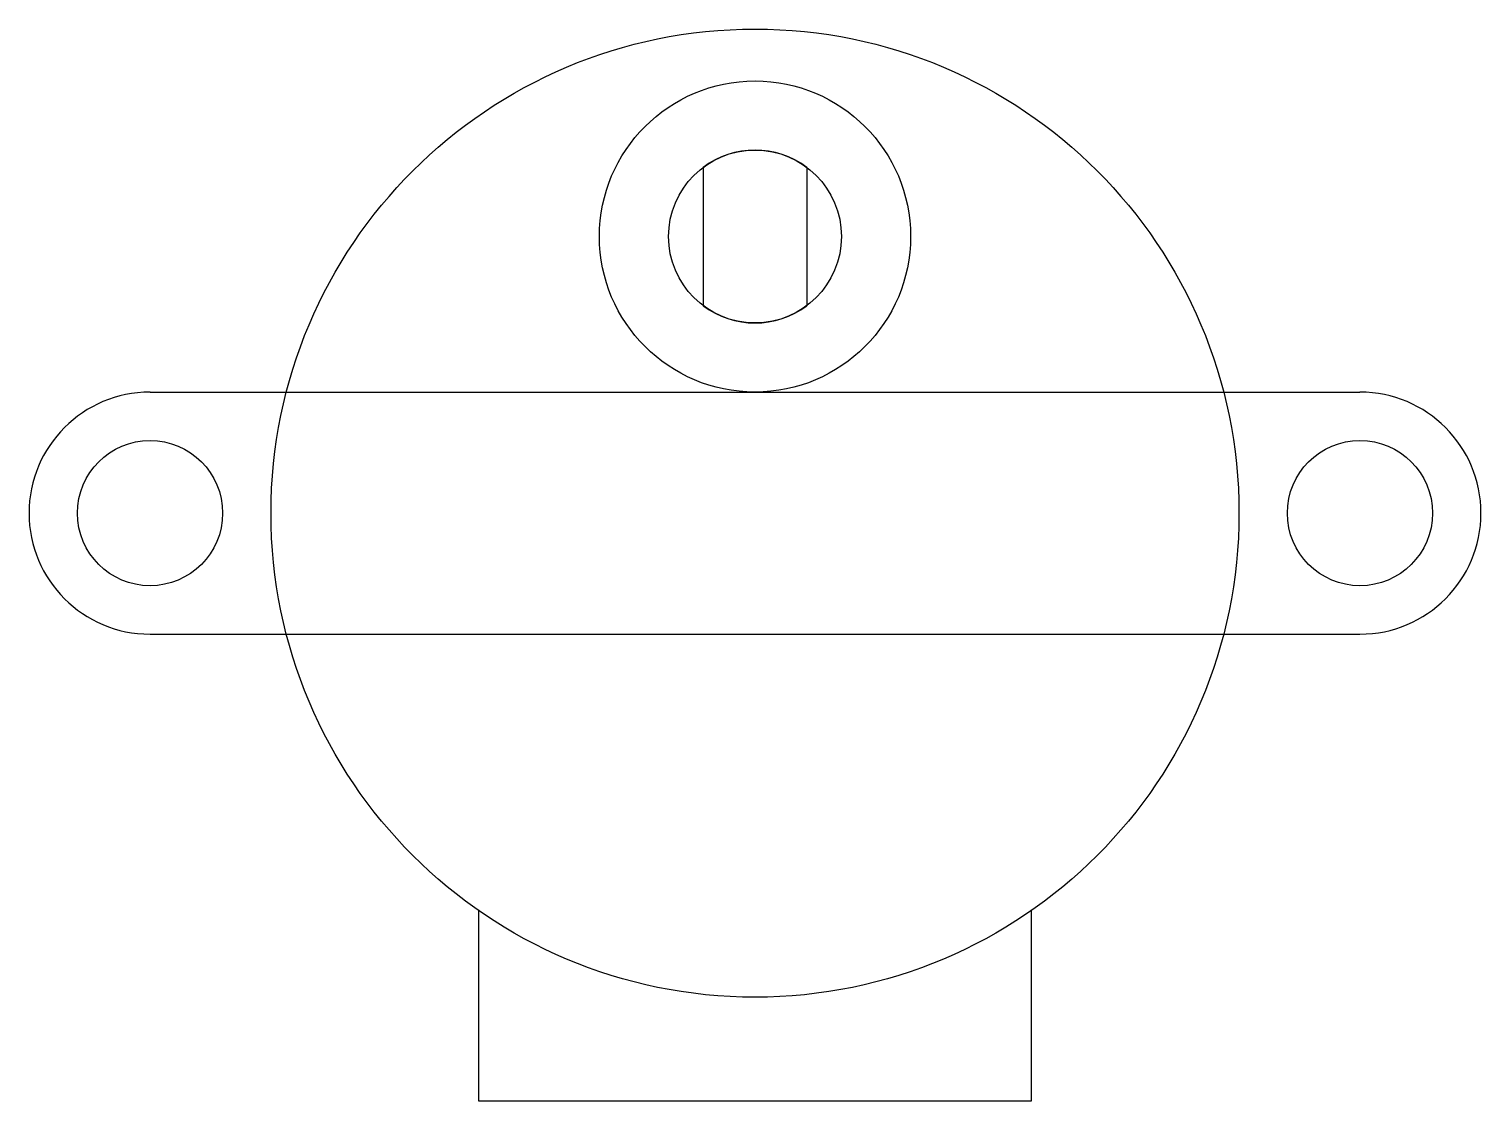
# Model space of a CAD drawing. Header units: millimetres. Extents: x -21 to 21, y -17 to 14.
import ezdxf

# ---------------------------------------------------------------- set-up
doc = ezdxf.new("R2010")
doc.units = ezdxf.units.MM
doc.layers.get('0').update_dxf_attribs({"lineweight": 25, "true_color": 0xffffff})

msp = doc.modelspace()

# ---------------------------------------------------------------- linework, layer by layer
for p, q in [((-1.5, 10), (-1.5, 6)), ((1.5, 10), (1.5, 6)), ((-17.5, 3.5), (17.5, 3.5)), ((-17.5, -3.5), (17.5, -3.5)), ((-8, -11.489), (-8, -17)), ((8, -17), (8, -11.489)), ((-8, -17), (8, -17))]:
    msp.add_line(p, q)
for centre, radius in [((0, 0), 14), ((0, 8), 4.5), ((0, 8), 2.5), ((-17.5, 0), 2.1), ((17.5, 0), 2.1)]:
    msp.add_circle(centre, radius)
for centre, radius, start, end in [((0, 8), 2.5, 53.1301, 126.8699), ((0, 8), 2.5, 233.1301, 306.8699), ((-17.5, 0), 3.5, 90, 270), ((17.5, 0), 3.5, 270, 90)]:
    msp.add_arc(centre, radius, start, end)

doc.saveas('drawing.dxf')
